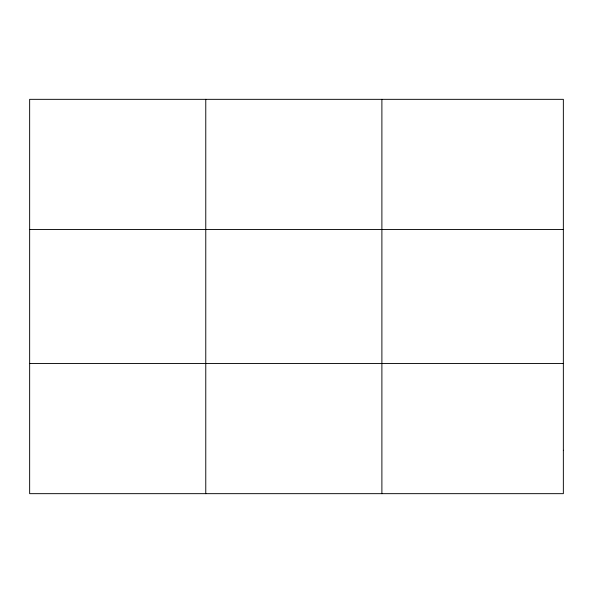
<?xml version="1.0" encoding="UTF-8"?>
<svg xmlns="http://www.w3.org/2000/svg" width="593" height="593" viewBox="0 0 593 593"><rect width="100%" height="100%" fill="white"/><g stroke="black" fill="none" stroke-linecap="round" stroke-linejoin="round"><path stroke-width="0.89" d="M205.771 99.335L205.771 493.665M381.892 99.335L381.892 493.665M29.65 229.469L563.35 229.469M29.65 363.531L563.35 363.531M563.35 450.287L563.35 493.665L29.65 493.665L29.65 99.335L563.35 99.335L563.35 450.287"/></g></svg>
